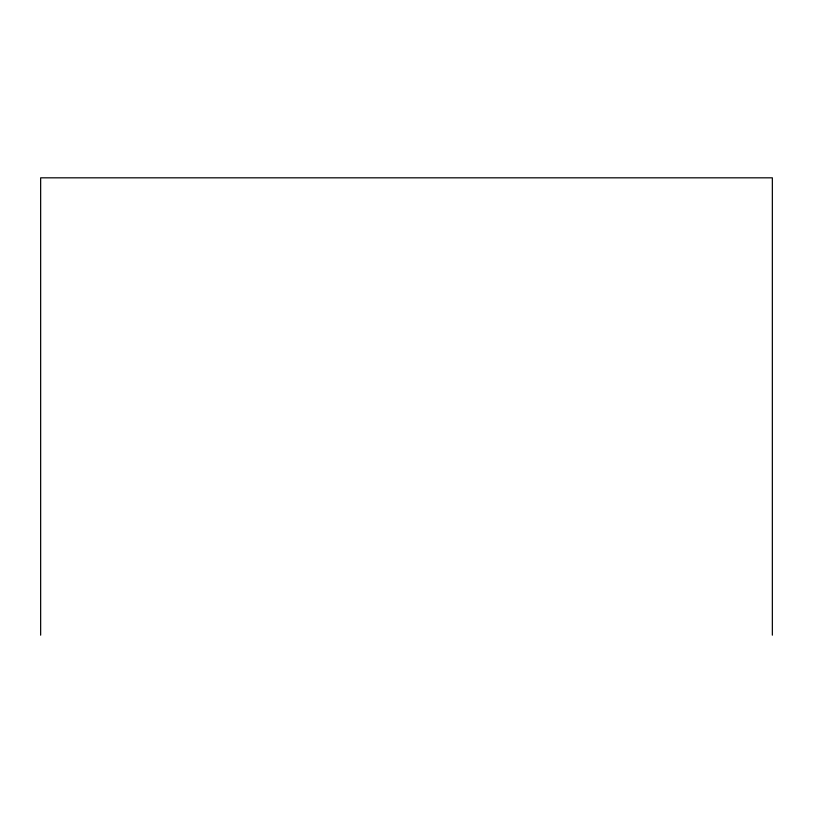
<?xml version="1.0" encoding="UTF-8"?>
<svg xmlns="http://www.w3.org/2000/svg" width="813" height="813" viewBox="0 0 813 813"><rect width="100%" height="100%" fill="white"/><g stroke="black" fill="none" stroke-linecap="round" stroke-linejoin="round"><path stroke-width="1.22" d="M772.35 635.177L772.35 177.823L40.65 177.823L40.65 635.177"/></g></svg>
